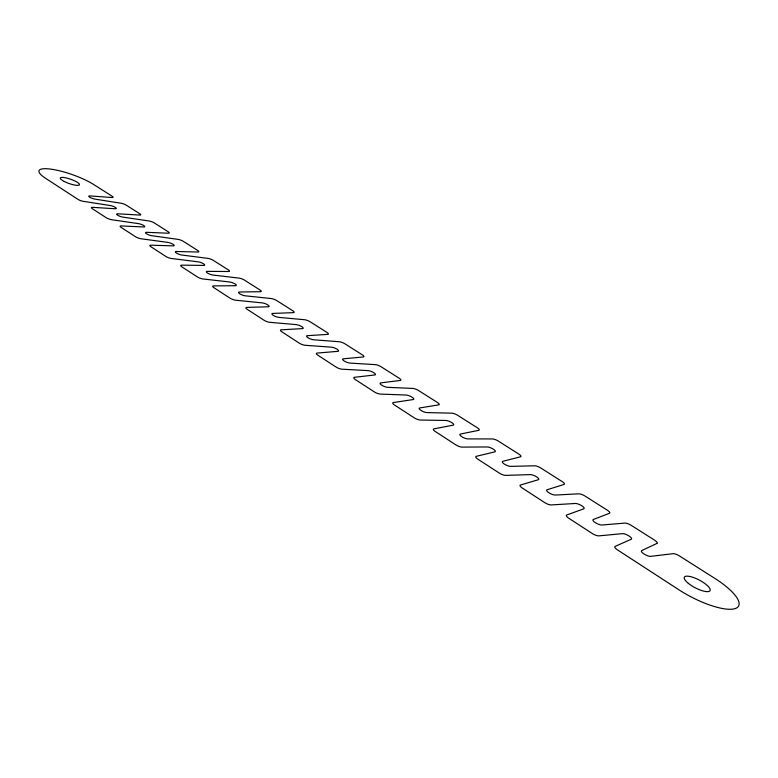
<?xml version="1.0" encoding="UTF-8"?>
<svg xmlns="http://www.w3.org/2000/svg" width="778" height="778" viewBox="0 0 778 778"><rect width="100%" height="100%" fill="white"/><g stroke="black" fill="none" stroke-linecap="round" stroke-linejoin="round"><path stroke-width="1.17" d="M656.914 543.433L641.714 550.581A5.641 1.702 26.9 0 0 644.087 554.024A5.641 1.702 26.9 0 0 650.709 556.358L673.048 553.683A5.563 1.624 27.1 0 1 679.495 555.969L714.574 578.21A46.534 13.975 27.6 0 1 735.093 608.61A46.534 13.975 27.6 0 1 678.873 589.773L617.421 549.842A5.689 1.751 26.7 0 1 615.145 546.38L631.24 539.261A5.524 1.644 26.5 0 0 628.984 535.954A5.524 1.644 26.5 0 0 622.497 533.65L598.934 535.857A5.592 1.721 26.3 0 1 592.272 533.504L568.747 518.216A5.514 1.682 25.9 0 1 566.763 514.987L583.753 508.831A5.349 1.585 25.8 0 0 581.769 505.749A5.349 1.585 25.8 0 0 575.389 503.473L551.271 504.932A5.427 1.653 25.5 0 1 544.726 502.617L522.252 488.01A5.349 1.624 25.1 0 1 520.531 484.986L538.327 479.734A5.203 1.527 25.1 0 0 536.587 476.846A5.203 1.527 25.1 0 0 530.314 474.609L505.719 475.387A5.271 1.595 24.8 0 1 499.291 473.092L477.789 459.127A5.203 1.566 24.4 0 1 476.311 456.307L494.827 451.872A5.057 1.478 24.4 0 0 493.32 449.169A5.057 1.478 24.4 0 0 487.154 446.961L462.142 447.107A5.135 1.527 24.1 0 1 455.82 444.851L435.242 431.479A5.076 1.498 23.7 0 1 433.988 428.843L453.136 425.167A4.94 1.42 23.8 0 0 451.843 422.639A4.94 1.42 23.8 0 0 445.784 420.46L420.412 420.032A5.008 1.468 23.4 0 1 414.197 417.805L394.475 404.988A4.95 1.439 23.1 0 1 393.425 402.527L413.157 399.561A4.824 1.361 23.2 0 0 412.058 397.188A4.824 1.361 23.2 0 0 406.097 395.039L380.403 394.086A4.901 1.41 22.8 0 1 374.296 391.888L355.381 379.596A4.843 1.391 22.5 0 1 354.525 377.291L374.772 374.967A4.717 1.313 22.6 0 0 373.858 372.75A4.717 1.313 22.6 0 0 367.984 370.62L342.028 369.19A4.794 1.361 22.3 0 1 336.028 367.022L317.871 355.225A4.746 1.332 22 0 1 317.181 353.066L337.885 351.345A4.629 1.264 22.1 0 0 337.137 349.264A4.629 1.264 22.1 0 0 331.37 347.163L305.19 345.286A4.697 1.303 21.8 0 1 299.277 343.147L281.831 331.807A4.658 1.284 21.5 0 1 281.305 329.794L302.418 328.627A4.542 1.216 21.7 0 0 301.835 326.672A4.542 1.216 21.7 0 0 296.146 324.611L269.781 322.316A4.61 1.255 21.3 0 1 263.966 320.196L247.19 309.304A4.571 1.225 21.1 0 1 246.821 307.417L268.293 306.765A4.454 1.167 21.2 0 0 267.846 304.937A4.454 1.167 21.2 0 0 262.254 302.895L235.724 300.22A4.532 1.206 20.9 0 1 230.006 298.139L213.872 287.646A4.493 1.177 20.7 0 1 213.639 285.886L235.423 285.711A4.386 1.128 20.8 0 0 235.121 283.999A4.386 1.128 20.8 0 0 229.607 281.986L202.961 278.962A4.464 1.157 20.5 0 1 197.33 276.9L181.789 266.805A4.425 1.138 20.3 0 1 181.682 265.152L203.758 265.424A4.318 1.079 20.5 0 0 203.573 263.82A4.318 1.079 20.5 0 0 198.147 261.836L171.393 258.481A4.386 1.109 20.1 0 1 165.85 256.458L150.874 246.723A4.357 1.089 20 0 1 150.893 245.187L173.212 245.858A4.25 1.041 20.2 0 0 173.154 244.36A4.25 1.041 20.2 0 0 167.805 242.396L140.983 238.749A4.328 1.07 19.8 0 1 135.518 236.745L121.076 227.361A4.298 1.05 19.7 0 1 121.212 225.921L143.745 226.982A4.191 1.002 19.9 0 0 143.794 225.581A4.191 1.002 19.9 0 0 138.523 223.636L111.643 219.717A4.269 1.021 19.6 0 1 106.265 217.743L92.329 208.689A4.24 1.002 19.4 0 1 92.563 207.337L115.29 208.757A4.133 0.963 19.6 0 0 115.436 207.444A4.133 0.963 19.6 0 0 110.243 205.528L83.334 201.346A4.211 0.982 19.3 0 1 78.033 199.401L45.464 178.23A32.55 7.313 19.3 0 1 50.414 169.079A32.55 7.313 19.3 0 1 93.506 184.405L112.227 196.27A4.026 0.914 19.6 0 1 112.071 197.515L89.888 195.91A4.123 0.953 19.4 0 0 89.655 197.184A4.123 0.953 19.4 0 0 94.848 199.1L121.086 203.243A4.055 0.934 19.8 0 1 126.182 205.129L139.768 213.746A4.085 0.943 19.9 0 1 139.719 215.068L117.711 213.794A4.182 0.992 19.7 0 0 117.575 215.156A4.182 0.992 19.7 0 0 122.846 217.101L149.045 220.991A4.114 0.963 20 0 1 154.209 222.897L168.272 231.815A4.143 0.982 20.1 0 1 168.32 233.225L146.517 232.311A4.24 1.031 20 0 0 146.488 233.76A4.24 1.031 20 0 0 151.836 235.724L177.977 239.361A4.172 1.002 20.3 0 1 183.219 241.287L197.777 250.526A4.201 1.021 20.4 0 1 197.933 252.033L176.353 251.489A4.308 1.07 20.3 0 0 176.441 253.044A4.308 1.07 20.3 0 0 181.877 255.038L207.94 258.384A4.23 1.041 20.6 0 1 213.25 260.338L228.333 269.898A4.26 1.06 20.8 0 1 228.615 271.512L207.298 271.376A4.367 1.109 20.6 0 0 207.502 273.039A4.367 1.109 20.6 0 0 213.016 275.052L238.982 278.096A4.298 1.079 20.9 0 1 244.38 280.07L260.017 289.98A4.337 1.099 21.1 0 1 260.416 291.701L239.4 292.013A4.444 1.157 21 0 0 239.741 293.783A4.444 1.157 21 0 0 245.333 295.825L271.172 298.528A4.367 1.128 21.3 0 1 276.647 300.532L292.868 310.821A4.405 1.148 21.5 0 1 293.413 312.649L272.728 313.427A4.522 1.206 21.4 0 0 273.204 315.323A4.522 1.206 21.4 0 0 278.894 317.385L304.568 319.729A4.444 1.167 21.7 0 1 310.13 321.761L326.964 332.439A4.493 1.186 22 0 1 327.655 334.394L307.349 335.678A4.6 1.255 21.8 0 0 307.971 337.701A4.6 1.255 21.8 0 0 313.758 339.791L339.247 341.746A4.532 1.216 22.2 0 1 344.887 343.808L362.383 354.894A4.58 1.235 22.4 0 1 363.229 356.976L343.341 358.814A4.697 1.303 22.3 0 0 344.129 360.973A4.697 1.303 22.3 0 0 350.003 363.093L375.268 364.619A4.619 1.264 22.7 0 1 381.006 366.701L399.192 378.234A4.668 1.284 22.9 0 1 400.203 380.452L380.792 382.883A4.794 1.352 22.9 0 0 381.765 385.188A4.794 1.352 22.9 0 0 387.726 387.337L412.729 388.407A4.726 1.313 23.2 0 1 418.564 390.517L437.479 402.508A4.775 1.332 23.5 0 1 438.675 404.881L419.789 407.944A4.901 1.41 23.4 0 0 420.947 410.405A4.901 1.41 23.4 0 0 427.015 412.593L451.717 413.157A4.833 1.361 23.8 0 1 457.639 415.296L477.342 427.783A4.892 1.381 24.1 0 1 478.733 430.312L460.43 434.066A5.028 1.468 24 0 0 461.792 436.701A5.028 1.468 24 0 0 467.967 438.909L492.318 438.938A4.95 1.41 24.4 0 1 498.338 441.097L518.858 454.109A5.018 1.439 24.7 0 1 520.472 456.812L502.821 461.315A5.154 1.517 24.7 0 0 504.407 464.126A5.154 1.517 24.7 0 0 510.689 466.362L534.632 465.798A5.086 1.468 25 0 1 540.759 467.996L562.163 481.563A5.154 1.488 25.3 0 1 564.001 484.441L547.08 489.761A5.3 1.575 25.4 0 0 548.908 492.766A5.3 1.575 25.4 0 0 555.298 495.041L578.774 493.826A5.232 1.517 25.7 0 1 585.007 496.053L607.355 510.222A5.3 1.546 26 0 1 609.437 513.295L593.332 519.48A5.465 1.634 26.1 0 0 595.423 522.699A5.465 1.634 26.1 0 0 601.919 525.004L624.87 523.098A5.388 1.575 26.4 0 1 631.211 525.345L654.561 540.156A5.475 1.595 26.7 0 1 656.914 543.433M688.374 583.383A14.539 4.367 27.6 0 0 709.915 590.872A14.539 4.367 27.6 0 0 693.276 577.441A14.539 4.367 27.6 0 0 688.374 583.383M64.263 181.478A10.172 2.285 19.3 0 0 79.473 184.794A10.172 2.285 19.3 0 0 65.955 177.88A10.172 2.285 19.3 0 0 64.263 181.478"/></g></svg>
